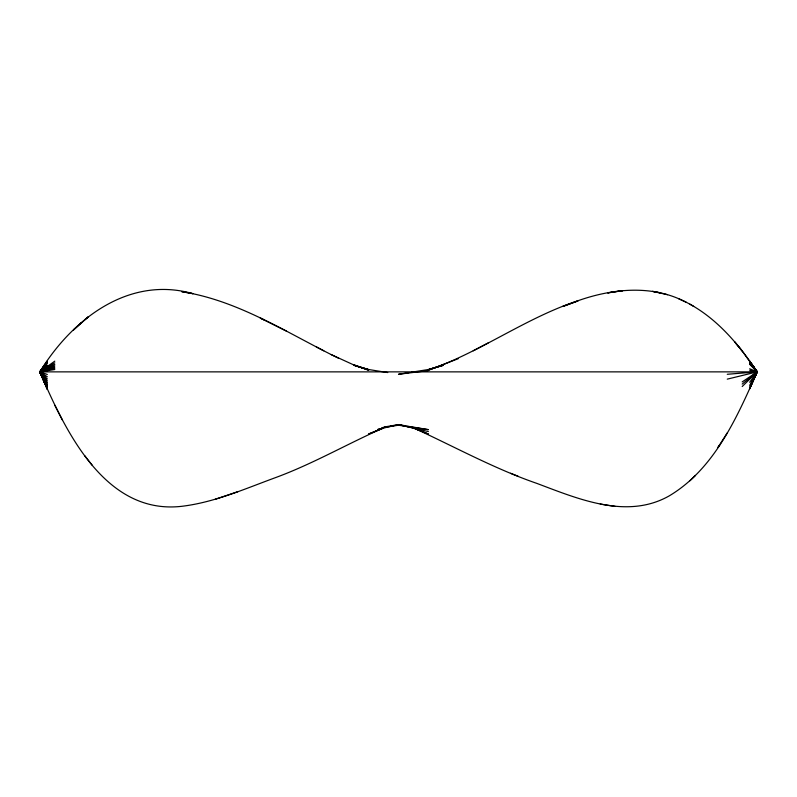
<?xml version="1.0" encoding="UTF-8"?>
<svg xmlns="http://www.w3.org/2000/svg" width="797" height="797" viewBox="0 0 797 797"><rect width="100%" height="100%" fill="white"/><g stroke="black" fill="none" stroke-linecap="round" stroke-linejoin="round"><path stroke-width="1.2" d="M749.678 388.856L757.15 371.87C738.002 343.059 714.361 315.293 682.431 300.399C649.704 284.678 611.11 289.012 577.825 300.778C525.343 318.113 480.461 352.125 428.387 370.187L458.275 358.69M749.678 388.657L757.15 371.87L742.206 351.009L734.734 341.933L742.206 350.989M749.678 388.448L757.15 371.87L749.678 361.061M749.678 387.88L757.15 371.87L749.678 361.23M750.216 386.067L757.15 371.87L749.678 361.489M753.414 379.073L757.15 371.87L749.678 361.619M749.678 385.29L757.15 371.87L749.678 361.838M753.703 378.017L757.15 371.87L749.678 362.296M384.154 427.023L398.5 424.602L413.444 428.089L428.387 434.006L413.444 427.869C454.39 446.649 494.01 468.596 536.73 483.351C578.004 498.832 626.98 519.963 669.36 495.804C714.321 468.905 736.846 417.738 757.15 371.87L751.92 365.405M727.262 432.881L717.918 447.496L719.791 444.746M755.277 374.889L757.15 371.87L749.678 362.854M377.808 429.434L383.556 428.089L368.613 434.006L383.556 427.869C347.203 443.939 312.633 464.013 275.214 477.732C244.659 488.93 214.383 502.389 181.816 506.304C104.656 515.211 64.816 429.882 39.85 371.87C71.75 319.627 128.476 275.324 193.023 293.675L181.816 291.682C238.941 300.599 287.717 333.415 338.725 358.321M47.322 389.265L39.85 371.87L47.322 361.041M755.108 374.759L757.15 371.87L749.678 363.532M749.678 382.281L757.15 371.87L749.678 364.319M46.644 362.755L39.85 371.87L47.322 389.125L39.85 371.87L47.322 361.489M47.322 388.856L39.85 371.87L47.322 361.918M47.322 388.448L39.85 371.87L46.575 363.253M47.322 388.259L39.85 371.87L45.08 365.564M47.322 387.88L39.85 371.87L47.322 363.482M742.206 386.525L757.15 371.87L749.678 368.782M695.502 475.42L689.903 480.8M80.945 322.964L73.473 329.988L88.417 316.758L84.681 319.736M47.322 387.163L39.85 371.87L47.322 365.385M742.206 384.084L757.15 371.87L749.678 370.246M45.19 382.421L39.85 371.87L54.794 361.141M742.206 381.902L757.15 371.87L39.85 371.87L47.322 386.266M47.322 385.19L39.85 371.87L54.794 362.874M488.162 342.949L473.219 350.81M47.322 383.925L39.85 371.87L54.794 364.448M47.322 382.47L39.85 371.87L54.794 365.873M237.855 491.669L215.439 499.201M443.331 364.887L428.387 369.639L443.331 365.335L428.387 369.509L411.65 372.179M47.322 380.797L39.85 371.87L54.794 367.158M727.262 379.143L757.15 371.87L727.262 374.281M47.322 378.914L39.85 371.87L54.794 368.363M378.177 429.344L398.5 424.602L404.477 425.608M409.26 372.568L398.5 374.281L428.387 370.605M47.322 376.802L39.85 371.87L54.794 369.499M381.763 427.7L398.5 425.229L428.387 429.643L411.65 426.823M615.184 506.404L600.241 504.063M387.74 372.568L368.613 369.509L354.814 365.654L368.613 369.639L353.669 364.887L331.253 354.625M406.868 426.016L409.26 426.415M660.016 292.738L652.544 291.343L667.487 294.701M398.5 424.602L428.387 431.575M39.85 371.87L47.322 374.46M510.578 473.249L518.05 476.207M678.695 298.755L686.167 302.232M264.006 319.846L260.27 318.063L286.422 331.084M323.781 350.81L316.309 346.864M689.903 304.145L693.639 306.367M84.681 455.665L92.153 465.169M54.794 405.235L62.266 419.81M577.825 300.967L562.881 306.447L577.825 300.967M622.656 290.646L607.712 292.888L622.656 290.686M368.613 370.187L353.669 364.887L368.613 370.187"/></g></svg>
